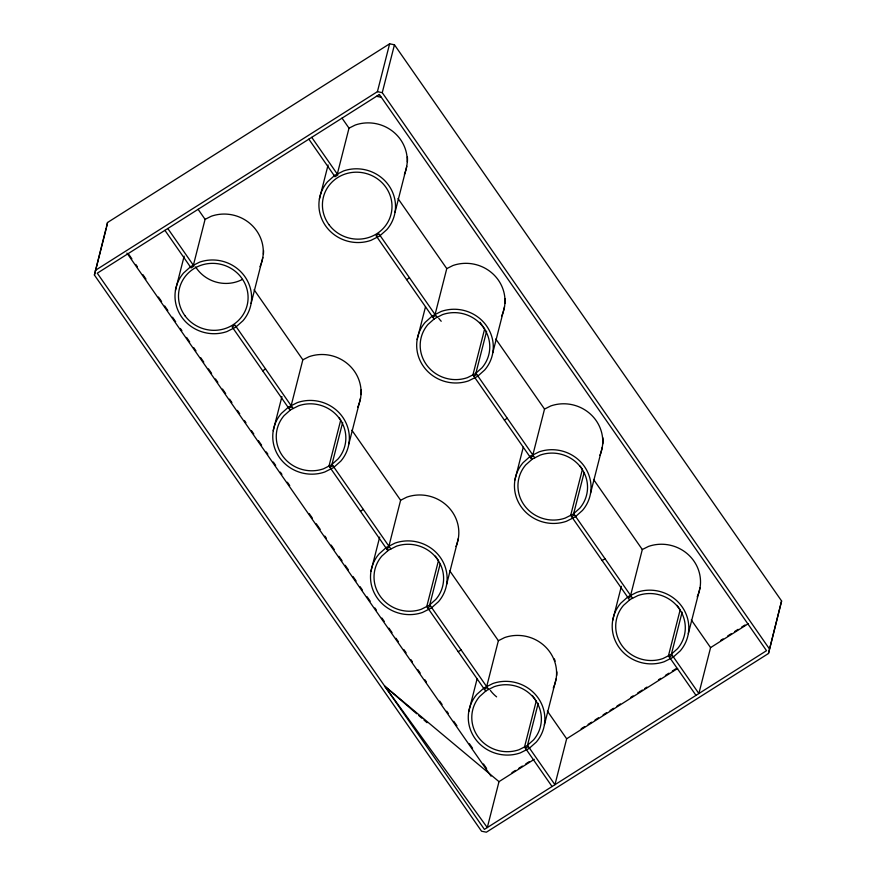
<?xml version="1.0" encoding="UTF-8"?>
<svg xmlns="http://www.w3.org/2000/svg" width="876" height="876" viewBox="0 0 876 876"><rect width="100%" height="100%" fill="white"/><g stroke="black" fill="none" stroke-linecap="round" stroke-linejoin="round"><path stroke-width="1.31" d="M94.4 275.02L107.529 222.504L389.623 43.8L394.452 44.785L781.6 600.98L768.471 653.496L486.377 832.2L481.548 831.215L94.4 275.02L106.27 228.439M106.609 227.136L107.529 222.504M768.471 653.496L781.6 600.98M175.463 290.274L184.157 256.153M193.377 265.264L205.083 219.339L211.313 216.219A38.402 36.77 14.3 0 1 252.814 226.15A38.402 36.77 14.3 0 1 259.975 266.665M251.116 303.425L262.822 257.5M319.39 199.093L328.084 164.984M337.304 174.083L349.009 128.159L355.24 125.038A38.402 36.77 14.3 0 1 396.313 134.532A38.402 36.77 14.3 0 1 404.384 174.401M273.224 430.729L281.919 396.609M291.139 405.719L302.844 359.795L309.075 356.674A38.402 36.77 14.3 0 1 350.586 366.595A38.402 36.77 14.3 0 1 357.736 407.121M95.32 270.388L377.414 91.673L389.623 43.8M769.391 648.864L382.254 92.659L394.452 44.785M395.043 212.244L406.749 166.32M342.68 422.385L331.971 464.379L390.871 548.989M348.878 443.88L360.584 397.956M417.151 339.549L425.517 306.742M435.065 314.539L446.771 268.614L453.001 265.494A38.402 36.77 14.3 0 1 494.513 275.425A38.402 36.77 14.3 0 1 501.663 315.94M370.986 571.174L379.68 537.065M388.911 546.164L400.617 500.251L406.847 497.13A38.402 36.77 14.3 0 1 447.91 506.613A38.402 36.77 14.3 0 1 455.991 546.482M486.607 331.216L475.898 373.198L534.798 457.82M492.805 352.7L504.51 306.775M440.102 564.155L429.733 604.834L488.633 689.445M446.64 584.325L458.356 538.411M514.913 480.004L523.279 447.198M532.827 454.994L544.533 409.07L550.763 405.949A38.402 36.77 14.3 0 1 591.837 415.432A38.402 36.77 14.3 0 1 599.918 455.301M468.748 711.63L477.113 678.834M486.673 686.62L498.378 640.695L504.609 637.575A38.402 36.77 14.3 0 1 546.109 647.506A38.402 36.77 14.3 0 1 553.26 688.021M499.002 781.644L487.297 827.568L384.706 686.127L499.002 781.644L534.229 759.328M584.029 472.974L573.66 513.654L632.56 598.264M590.566 493.155L602.272 447.231M538.203 703.297L527.505 745.279L554.946 784.71L566.652 738.786L677.641 668.476M544.412 724.78L556.118 678.856M612.674 620.46L621.369 586.34M630.6 595.45L642.305 549.526L648.536 546.405A38.402 36.77 14.3 0 1 690.036 556.326A38.402 36.77 14.3 0 1 697.187 596.852M682.13 612.116L671.421 654.109L698.873 693.54L710.578 647.616L748.411 623.646M688.339 633.611L700.044 587.687M262.69 370.8L265.57 368.971M406.617 279.619L409.497 277.791M288.85 408.38L291.73 406.563M432.777 317.2L435.657 315.382M329.923 467.379L332.792 465.561M473.839 376.209L476.719 374.38M360.452 511.245L363.332 509.427M504.379 420.075L507.259 418.246M386.612 548.836L389.491 547.007M530.538 457.655L533.418 455.838M427.685 607.835L430.565 606.017M571.612 516.654L574.481 514.836M458.214 651.7L461.094 649.882M602.14 560.52L605.02 558.702M484.373 689.292L487.253 687.463M628.3 598.111L631.18 596.282M525.447 748.29L528.327 746.462M669.373 657.11L672.253 655.292M511.945 772.621L515.406 770.431M518.866 768.241L522.326 766.051M525.797 763.85L529.257 761.66M581.171 728.766L584.631 726.576M588.092 724.386L591.563 722.196M595.023 719.995L598.483 717.805M603.093 714.882L606.553 712.692M610.014 710.502L613.485 708.301M616.945 706.111L620.405 703.921M630.786 697.34L633.096 695.883M637.706 692.96L642.327 690.036M644.637 688.569L646.937 687.112M658.478 679.798L660.789 678.342M665.399 675.418L668.859 673.217M672.319 671.027L675.779 668.837M720.784 640.323L723.094 638.867M727.704 635.943L731.164 633.753M734.625 631.552L738.085 629.362M741.545 627.172L745.016 624.982M377.414 91.673L382.254 92.659M376.494 96.305L381.334 97.291M384.706 686.127L416.713 713.776M418.783 715.561L421.882 718.232M423.951 720.017L427.05 722.689M342.034 118.14L349.009 128.159M398.011 198.567L446.771 268.614M495.783 339.012L544.533 409.07M593.545 479.468L642.305 549.526M691.284 619.901L710.578 647.616M479.971 322.259L484.636 328.96L472.93 374.884L531.82 459.506M580.065 466.065L582.398 469.416L570.692 515.34L629.581 599.95M677.049 605.404L680.159 609.871L668.454 655.795L695.993 695.358M311.725 137.346L337.895 174.926L335.015 176.755L308.845 139.164M437.036 317.364L378.958 233.925L376.078 235.754L434.058 319.05M198.107 209.32L205.083 219.339M254.084 289.737L302.844 359.795M351.856 430.193L400.617 500.251M449.618 570.648L498.378 640.695M547.358 711.071L566.652 738.786M339.154 417.907L340.709 420.141L329.004 466.065L387.893 550.675M435.361 556.129L438.471 560.596L426.765 606.52L485.665 691.131M532.345 695.467L536.232 701.041L524.527 746.965L552.066 786.538M167.798 228.516L193.968 266.107L191.088 267.925L164.929 230.344M293.11 408.545L235.031 325.105L232.151 326.934L290.131 410.22M128.772 254.358L131.893 258.847M135.802 264.464L137.357 266.709M142.832 274.56L145.953 279.05M158.457 297.008L161.578 301.497M164.71 305.987L167.831 310.476M172.517 317.211L175.649 321.711M180.336 328.445L181.901 330.69M186.588 337.424L189.709 341.914M193.618 347.52L195.961 350.893M200.648 357.627L203.769 362.116M208.466 368.851L211.587 373.34M215.496 378.958L217.839 382.319M222.526 389.053L225.647 393.543M229.556 399.16L231.899 402.522M237.374 410.384L239.717 413.746M244.404 420.48L245.959 422.725M251.434 430.587L253.777 433.959M258.464 440.694L261.596 445.183M266.282 451.917L267.837 454.162M273.312 462.013L275.655 465.386M280.342 472.12L281.908 474.365M287.372 482.227L289.715 485.589M309.25 513.654L312.371 518.143M316.28 523.749L320.189 529.367M324.876 536.101L326.441 538.346M331.128 545.08L334.249 549.57M338.935 556.304L342.067 560.793M345.188 565.283L348.32 569.772M353.006 576.507L356.127 580.996M360.036 586.613L362.379 589.986M367.066 596.72L370.198 601.21M374.884 607.944L376.439 610.189M381.914 618.04L384.257 621.413M388.944 628.147L392.065 632.636M395.974 638.243L398.317 641.615M403.792 649.477L406.135 652.839M410.822 659.573L412.388 661.818M417.852 669.68L420.195 673.042M424.882 679.776L426.448 682.021M439.73 701.107L442.073 704.479M446.76 711.213L448.326 713.458M453.79 721.309L456.922 725.799M469.416 743.757L472.547 748.246M483.486 763.971L486.607 768.46M126.954 253.087L491.053 776.169M263.556 250.514A38.402 36.77 14.3 0 1 263.391 254.149M242.378 279.433A34.887 33.398 14.3 0 1 195.622 266.917M361.284 389.765A38.402 36.77 14.3 0 1 361.153 394.594M496.604 696.858A34.887 33.398 14.3 0 1 490.352 690.387M441.219 321.262A34.887 33.398 14.3 0 1 438.756 318.306M554.322 658.861A38.402 36.77 14.3 0 1 555.132 661.15M556.84 671.881A38.402 36.77 14.3 0 1 556.676 675.505M505.211 298.585A38.402 36.77 14.3 0 1 505.08 303.425M407.384 156.924A38.402 36.77 14.3 0 1 407.406 161.764M602.907 437.836A38.402 36.77 14.3 0 1 602.841 443.88M190.815 266.545L183.555 273.016A38.402 36.77 14.3 0 0 182.274 317.846A38.402 36.77 14.3 0 0 226.972 331.555L235.764 327.153L243.024 320.682A38.402 36.77 14.3 0 0 244.316 275.841A38.402 36.77 14.3 0 0 199.608 262.143L190.815 266.545M334.741 175.364L327.482 181.836A38.402 36.77 14.3 0 0 326.19 226.676A38.402 36.77 14.3 0 0 370.898 240.374L379.691 235.972L386.951 229.501A38.402 36.77 14.3 0 0 388.232 184.672A38.402 36.77 14.3 0 0 343.534 170.962L334.741 175.364M288.576 407.001L281.316 413.472A38.402 36.77 14.3 0 0 280.035 458.301A38.402 36.77 14.3 0 0 324.733 472.011L333.526 467.598L340.797 461.137A38.402 36.77 14.3 0 0 342.078 416.297A38.402 36.77 14.3 0 0 297.369 402.599L288.576 407.001M290.635 409.771L284.043 415.651A34.887 33.398 14.3 0 0 282.871 456.374A34.887 33.398 14.3 0 0 323.485 468.824L331.467 464.827L338.07 458.947A34.887 33.398 14.3 0 0 339.231 418.224A34.887 33.398 14.3 0 0 298.628 405.774L290.635 409.771M432.503 315.82L425.243 322.291A38.402 36.77 14.3 0 0 423.962 367.121A38.402 36.77 14.3 0 0 468.66 380.83L477.453 376.428L484.713 369.957A38.402 36.77 14.3 0 0 486.005 325.116A38.402 36.77 14.3 0 0 441.296 311.418L432.503 315.82M434.562 318.601L427.97 324.47A34.887 33.398 14.3 0 0 426.798 365.204A34.887 33.398 14.3 0 0 467.401 377.644L475.394 373.647L481.997 367.778A34.887 33.398 14.3 0 0 483.158 327.044A34.887 33.398 14.3 0 0 442.555 314.594L434.562 318.601M386.338 547.456L379.078 553.917A38.402 36.77 14.3 0 0 377.797 598.757A38.402 36.77 14.3 0 0 422.495 612.455L431.288 608.053L438.558 601.593A38.402 36.77 14.3 0 0 439.84 556.753A38.402 36.77 14.3 0 0 395.142 543.054L386.338 547.456M388.397 550.227L381.805 556.107A34.887 33.398 14.3 0 0 380.633 596.83A34.887 33.398 14.3 0 0 421.246 609.28L429.229 605.283L435.832 599.403A34.887 33.398 14.3 0 0 436.993 558.68A34.887 33.398 14.3 0 0 396.39 546.23L388.397 550.227M530.265 456.276L523.005 462.747A38.402 36.77 14.3 0 0 521.724 507.576A38.402 36.77 14.3 0 0 566.422 521.286L575.214 516.884L582.485 510.412A38.402 36.77 14.3 0 0 583.766 465.572A38.402 36.77 14.3 0 0 539.058 451.874L530.265 456.276M532.323 459.057L525.731 464.926A34.887 33.398 14.3 0 0 524.56 505.66A34.887 33.398 14.3 0 0 565.173 518.099L573.156 514.102L579.759 508.222A34.887 33.398 14.3 0 0 580.919 467.499A34.887 33.398 14.3 0 0 540.317 455.049L532.323 459.057M484.11 687.901L476.84 694.372A38.402 36.77 14.3 0 0 475.558 739.213A38.402 36.77 14.3 0 0 520.256 752.911L529.06 748.509L536.32 742.038A38.402 36.77 14.3 0 0 537.601 697.208A38.402 36.77 14.3 0 0 492.903 683.499L484.11 687.901M486.169 690.682L479.566 696.562A34.887 33.398 14.3 0 0 478.405 737.285A34.887 33.398 14.3 0 0 519.008 749.736L526.991 745.728L533.593 739.859A34.887 33.398 14.3 0 0 534.765 699.125A34.887 33.398 14.3 0 0 494.152 686.685L486.169 690.682M628.026 596.731L620.766 603.192A38.402 36.77 14.3 0 0 619.485 648.032A38.402 36.77 14.3 0 0 664.183 661.73L672.976 657.328L680.247 650.868A38.402 36.77 14.3 0 0 681.528 606.028A38.402 36.77 14.3 0 0 636.83 592.329L628.026 596.731M630.085 599.502L623.493 605.382A34.887 33.398 14.3 0 0 622.321 646.105A34.887 33.398 14.3 0 0 662.935 658.555L670.917 654.558L677.52 648.678A34.887 33.398 14.3 0 0 678.681 607.955A34.887 33.398 14.3 0 0 638.078 595.505L630.085 599.502M379.374 94.488L97.28 273.192L484.417 829.386L766.522 650.682L379.374 94.488M185.11 315.929A34.887 33.398 14.3 0 0 245.061 311.144A34.887 33.398 14.3 0 0 209.703 263.468A34.887 33.398 14.3 0 0 185.11 315.929M329.037 224.749A34.887 33.398 14.3 0 0 388.988 219.964A34.887 33.398 14.3 0 0 353.63 172.298A34.887 33.398 14.3 0 0 329.037 224.749"/></g></svg>
